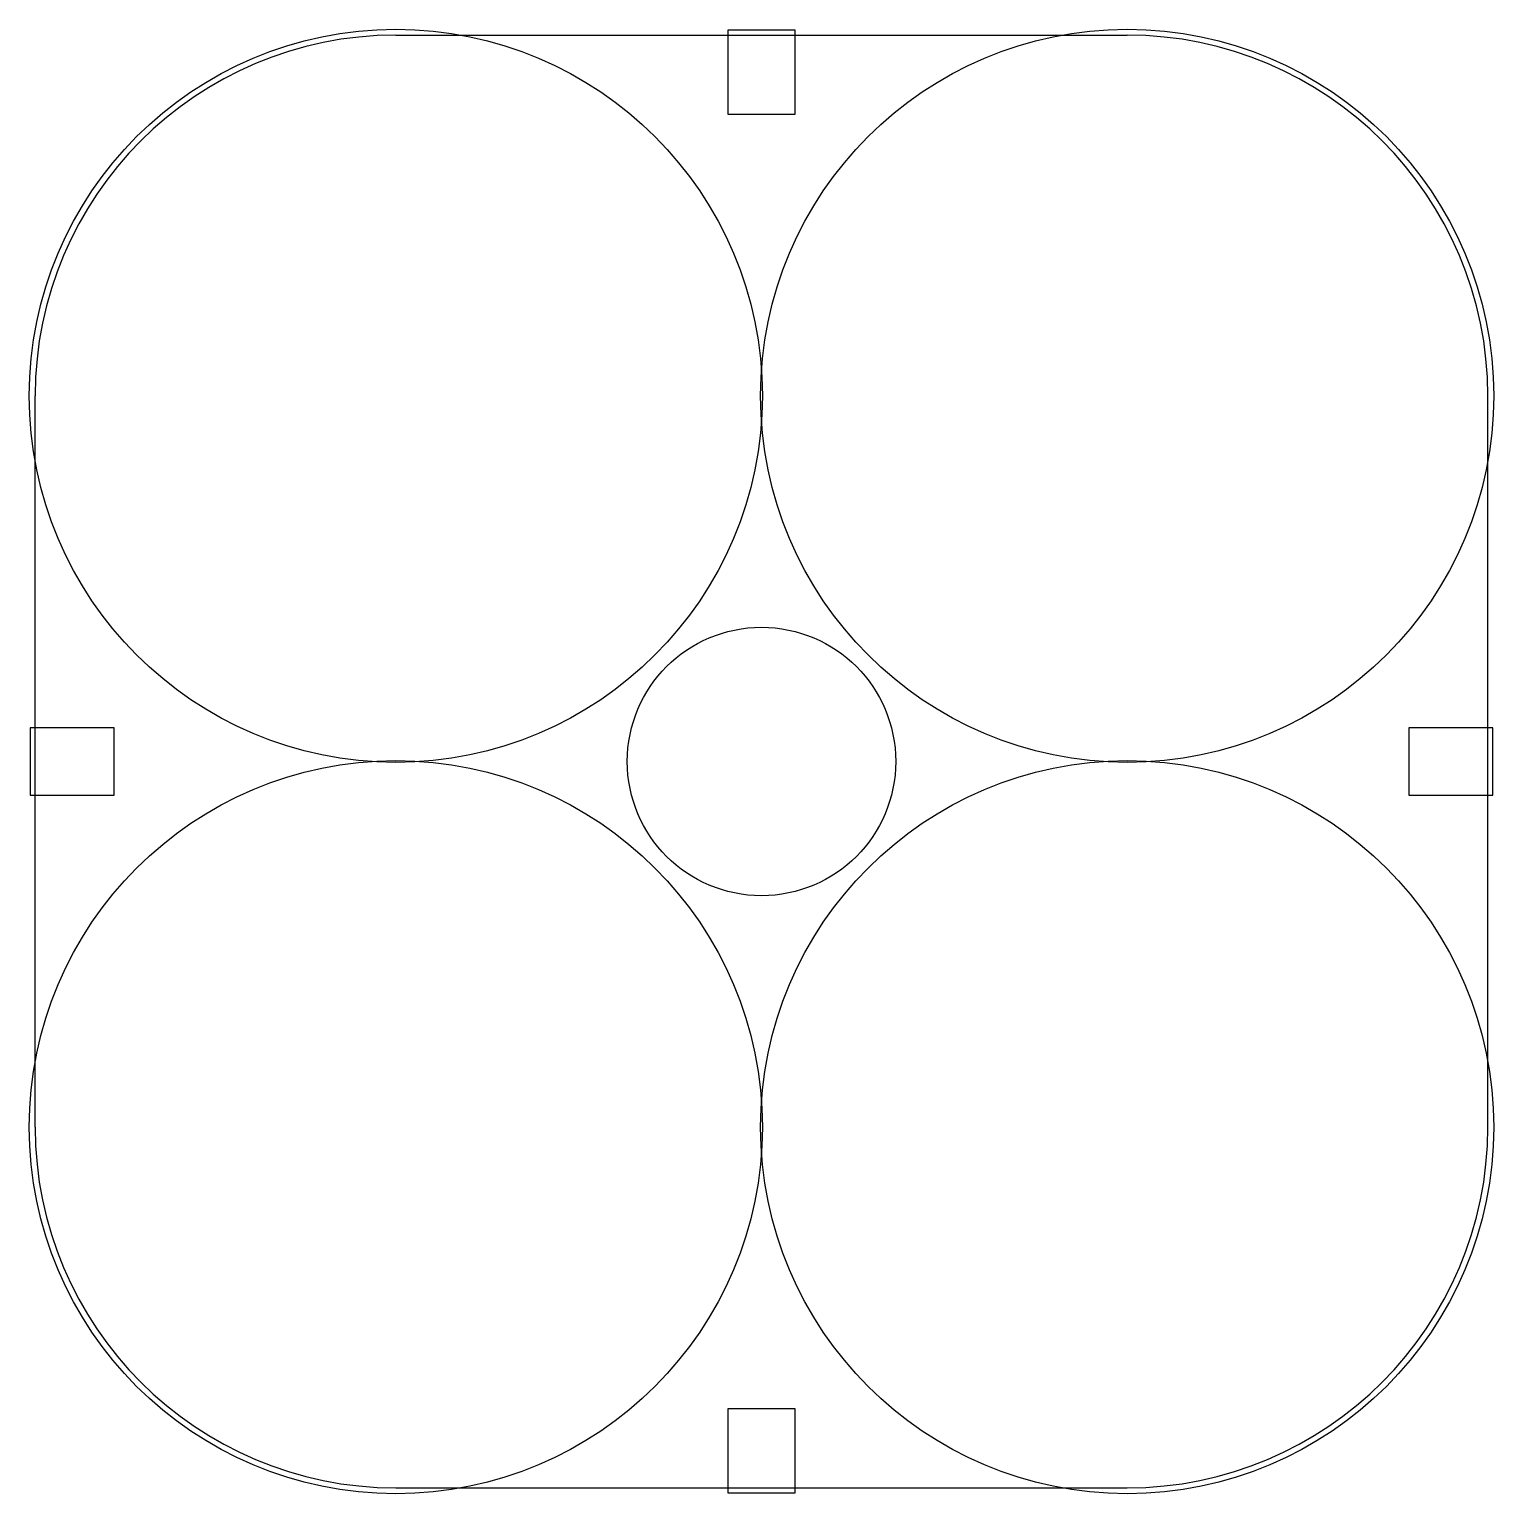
# Model space of a CAD drawing. Header units: metres. Extents: x -21.8 to 21.8, y -21.8 to 21.8.
import ezdxf

# ---------------------------------------------------------------- set-up
doc = ezdxf.new("R2010")
doc.units = ezdxf.units.M

msp = doc.modelspace()

# ---------------------------------------------------------------- linework, layer by layer
at = {"layer": 'CELLS_REF'}
for centre in [(-10.9, 10.9), (10.9, 10.9), (-10.9, -10.9), (10.9, -10.9)]:
    msp.add_circle(centre, 10.925, dxfattribs=at)
at = {"layer": 'OUTLINE'}
for p, q in [((-10.9, 21.65), (10.9, 21.65)), ((-21.65, -10.9), (-21.65, 10.9)), ((21.65, -10.9), (21.65, 10.9)), ((-10.9, -21.65), (10.9, -21.65))]:
    msp.add_line(p, q, dxfattribs=at)
for centre, start, end in [((-10.9, 10.9), 90, 180), ((10.9, 10.9), 0, 90), ((-10.9, -10.9), 180, 270), ((10.9, -10.9), 270, 360)]:
    msp.add_arc(centre, 10.75, start, end, dxfattribs=at)
at = {"layer": 'RIB_STOPS_REF'}
for p, q in [((1, 21.8), (-1, 21.8)), ((-1, 21.8), (-1, 19.3)), ((1, 19.3), (1, 21.8)), ((-1, 19.3), (1, 19.3)), ((-19.3, 1), (-21.8, 1)), ((-21.8, 1), (-21.8, -1)), ((-19.3, -1), (-19.3, 1)), ((21.8, 1), (19.3, 1)), ((19.3, 1), (19.3, -1)), ((21.8, -1), (21.8, 1)), ((-21.8, -1), (-19.3, -1)), ((19.3, -1), (21.8, -1)), ((-1, -19.3), (-1, -21.8)), ((1, -19.3), (-1, -19.3)), ((1, -21.8), (1, -19.3)), ((-1, -21.8), (1, -21.8))]:
    msp.add_line(p, q, dxfattribs=at)
at = {"layer": 'VENT'}
msp.add_circle((0, 0), 4, dxfattribs=at)

doc.saveas('drawing.dxf')
